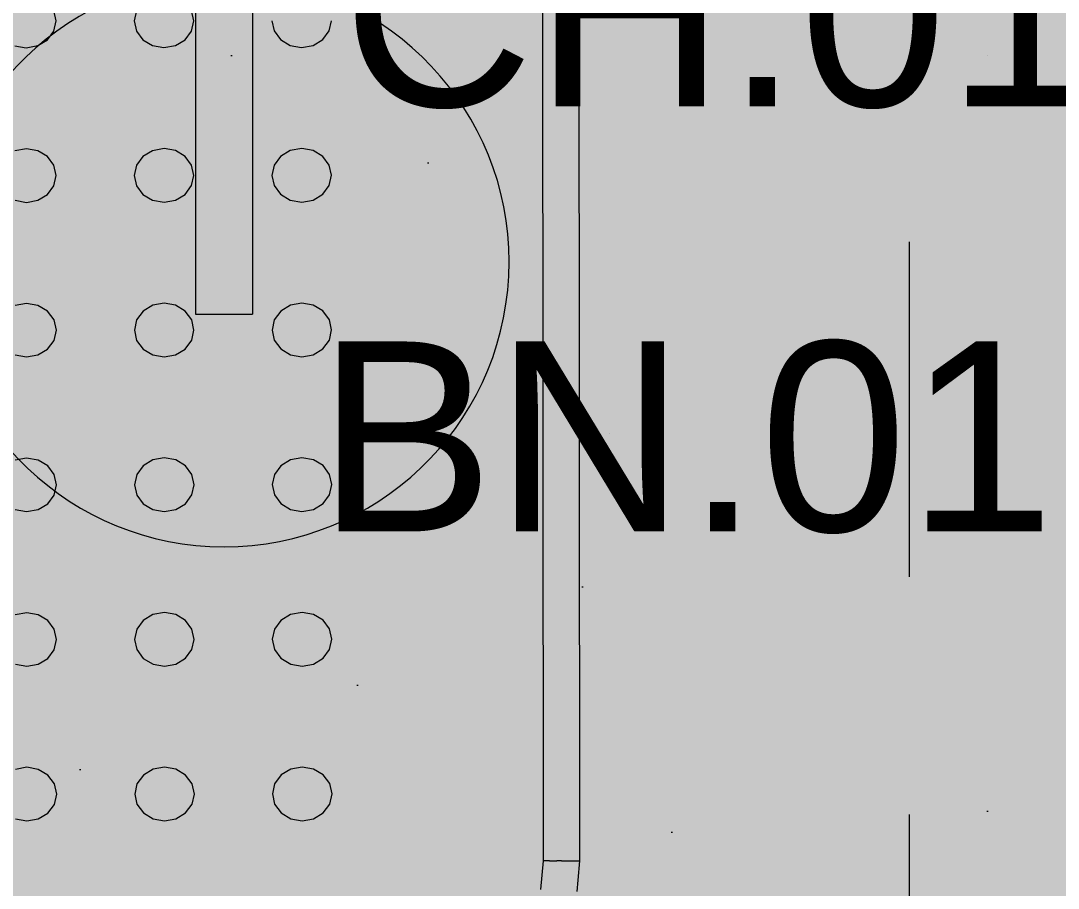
# Model space of a CAD drawing. Header units: metres. Extents: x -77 to 21.6, y -70.6 to -27.7.
# Drawn here: x -56.3566 to -55.9198, y -33.5265 to -33.1611 of the extents above; entities that cross this region are included whole.
import ezdxf

# ---------------------------------------------------------------- set-up
doc = ezdxf.new("R2010")
doc.units = ezdxf.units.M
doc.header["$MEASUREMENT"] = 0
doc.linetypes.add('Hidden Line (2)', pattern=[0.195611, 0.141111, -0.0545])
for name, color, linetype, lineweight, true_color in [('LAJES.EST_Caneta_No__18', 7, 'Continuous', 0, 0xdfdfdf), ('LAJES.EST_Caneta_No__254', 7, 'Continuous', 0, 0xd1c9ad), ('LOUCAS-METAIS.ARQ_Caneta_No__13', 7, 'Continuous', 0, 0xaaaaaa), ('LOUCAS-METAIS.ARQ_Caneta_No__18', 7, 'Continuous', 0, 0xdfdfdf)]:
    doc.layers.add(name, color=color, linetype=linetype, lineweight=lineweight, true_color=true_color)
for name, color, linetype, lineweight in [('LAJES.EST_Caneta_No__96', 252, 'Continuous', 0), ('LOUCAS-METAIS.ARQ_Caneta_No__96', 252, 'Continuous', 0), ('NOTAS BANCADAS_Caneta_No__99', 7, 'Continuous', 20), ('NOTAS-LAYOUT.EXEC_Caneta_No__96', 252, 'Continuous', 0)]:
    doc.layers.add(name, color=color, linetype=linetype, lineweight=lineweight)
doc.layers.add('LOUCAS-METAIS.ARQ', color=7, linetype='Continuous')
doc.layers.add('NOTAS BANCADAS', color=7, linetype='Continuous')
doc.styles.add('GENERATED_STYLE_1', font='arial.ttf')
pattern_1 = [(45, (0, 0.5), (-0.159099, 0.159099), [0, -0.15, 0, -0.225]), (110, (0.5, 0.5), (0.21143084, 0.07695453), [0, -0.11, 0, -0.19])]

# ---------------------------------------------------------------- blocks, each defined once
blk = doc.blocks.new('Label_5_6', base_point=(-56.12135, -33.2719))
at = {"layer": 'NOTAS BANCADAS_Caneta_No__99', "color": 7, "lineweight": 20, "insert": (-55.96389, -33.29622), "char_height": 0.08, "attachment_point": 2, "style": 'GENERATED_STYLE_1'}
blk.add_mtext('\\A1;{\\pqc;\\pt0,99;\\fArial|b0|i0|c0|p0;\\W1.000000;BN.01\\fArial|b0|i0|c0|p0;\\W1.000000;\\A1{\\H.66x;\\S^  ;}\\fArial|b0|i0|c0|p0;\\W1.000000;\\fArial|b0|i0|c0|p0;\\W1.000000;\\A1{\\H.66x;\\S^  ;}\\fArial|b0|i0|c0|p0;\\W1.000000;\\fArial|b0|i0|c0|p0;\\W1.000000;\\fArial|b0|i0|c0|p0;\\W1.000000;\\fArial|b0|i0|c0|p0;\\W1.000000;\\fArial|b0|i0|c0|p0;\\W1.000000;\\fArial|b0|i0|c0|p0;\\W1.000000;\\fArial|b0|i0|c0|p0;\\W1.000000;\\A1{\\H.66x;\\S^  ;}\\fArial|b0|i0|c0|p0;\\W1.000000;\\fArial|b0|i0|c0|p0;\\W1.000000;\\A1{\\H.66x;\\S^  ;}\\fArial|b0|i0|c0|p0;\\W1.000000;\\fArial|b0|i0|c0|p0;\\W1.000000;\\fArial|b0|i0|c0|p0;\\W1.000000;\\fArial|b0|i0|c0|p0;\\W1.000000;\\fArial|b0|i0|c0|p0;\\W1.000000;\\fArial|b0|i0|c0|p0;\\W1.000000;\\fArial|b0|i0|c0|p0;\\W1.000000;\\A1{\\H.66x;\\S^  ;}\\fArial|b0|i0|c0|p0;\\W1.000000;\\fArial|b0|i0|c0|p0;\\W1.000000;\\A1{\\H.66x;\\S^  ;}\\fArial|b0|i0|c0|p0;\\W1.000000;\\fArial|b0|i0|c0|p0;\\W1.000000;\\fArial|b0|i0|c0|p0;\\W1.000000;\\fArial|b0|i0|c0|p0;\\W1.000000;\\fArial|b0|i0|c0|p0;\\W1.000000;\\fArial|b0|i0|c0|p0;\\W1.000000;\\fArial|b0|i0|c0|p0;\\W1.000000;\\A1{\\H.66x;\\S^  ;}\\fArial|b0|i0|c0|p0;\\W1.000000;\\fArial|b0|i0|c0|p0;\\W1.000000;\\A1{\\H.66x;\\S^  ;}\\fArial|b0|i0|c0|p0;\\W1.000000;\\fArial|b0|i0|c0|p0;\\W1.000000;\\fArial|b0|i0|c0|p0;\\W1.000000;\\fArial|b0|i0|c0|p0;\\W1.000000;\\fArial|b0|i0|c0|p0;\\W1.000000;\\fArial|b0|i0|c0|p0;\\W1.000000;\\fArial|b0|i0|c0|p0;\\W1.000000;\\A1{\\H.66x;\\S^  ;}\\fArial|b0|i0|c0|p0;\\W1.000000;\\fArial|b0|i0|c0|p0;\\W1.000000;\\A1{\\H.66x;\\S^  ;}\\fArial|b0|i0|c0|p0;\\W1.000000;\\fArial|b0|i0|c0|p0;\\W1.000000;\\fArial|b0|i0|c0|p0;\\W1.000000;\\fArial|b0|i0|c0|p0;\\W1.000000;\\fArial|b0|i0|c0|p0;\\W1.000000;\\fArial|b0|i0|c0|p0;\\W1.000000;\\fArial|b0|i0|c0|p0;\\W1.000000;\\A1{\\H.66x;\\S^  ;}\\fArial|b0|i0|c0|p0;\\W1.000000;}', dxfattribs=at)
blk = doc.blocks.new('Label_6_6', base_point=(-56.11075, -33.09292))
at = {"layer": 'NOTAS BANCADAS_Caneta_No__99', "color": 7, "lineweight": 20, "insert": (-55.95025, -33.11724), "char_height": 0.08, "attachment_point": 2, "style": 'GENERATED_STYLE_1'}
blk.add_mtext('\\A1;{\\pqc;\\pt0,99;\\fArial|b0|i0|c0|p0;\\W1.000000;CH.01\\fArial|b0|i0|c0|p0;\\W1.000000;\\A1{\\H.66x;\\S^  ;}\\fArial|b0|i0|c0|p0;\\W1.000000;\\fArial|b0|i0|c0|p0;\\W1.000000;\\A1{\\H.66x;\\S^  ;}\\fArial|b0|i0|c0|p0;\\W1.000000;\\fArial|b0|i0|c0|p0;\\W1.000000;\\fArial|b0|i0|c0|p0;\\W1.000000;\\fArial|b0|i0|c0|p0;\\W1.000000;\\fArial|b0|i0|c0|p0;\\W1.000000;\\fArial|b0|i0|c0|p0;\\W1.000000;\\fArial|b0|i0|c0|p0;\\W1.000000;\\A1{\\H.66x;\\S^  ;}\\fArial|b0|i0|c0|p0;\\W1.000000;\\fArial|b0|i0|c0|p0;\\W1.000000;\\A1{\\H.66x;\\S^  ;}\\fArial|b0|i0|c0|p0;\\W1.000000;\\fArial|b0|i0|c0|p0;\\W1.000000;\\fArial|b0|i0|c0|p0;\\W1.000000;\\fArial|b0|i0|c0|p0;\\W1.000000;\\fArial|b0|i0|c0|p0;\\W1.000000;\\fArial|b0|i0|c0|p0;\\W1.000000;\\fArial|b0|i0|c0|p0;\\W1.000000;\\A1{\\H.66x;\\S^  ;}\\fArial|b0|i0|c0|p0;\\W1.000000;\\fArial|b0|i0|c0|p0;\\W1.000000;\\A1{\\H.66x;\\S^  ;}\\fArial|b0|i0|c0|p0;\\W1.000000;\\fArial|b0|i0|c0|p0;\\W1.000000;\\fArial|b0|i0|c0|p0;\\W1.000000;\\fArial|b0|i0|c0|p0;\\W1.000000;\\fArial|b0|i0|c0|p0;\\W1.000000;\\fArial|b0|i0|c0|p0;\\W1.000000;\\fArial|b0|i0|c0|p0;\\W1.000000;\\A1{\\H.66x;\\S^  ;}\\fArial|b0|i0|c0|p0;\\W1.000000;\\fArial|b0|i0|c0|p0;\\W1.000000;\\A1{\\H.66x;\\S^  ;}\\fArial|b0|i0|c0|p0;\\W1.000000;\\fArial|b0|i0|c0|p0;\\W1.000000;\\fArial|b0|i0|c0|p0;\\W1.000000;\\fArial|b0|i0|c0|p0;\\W1.000000;\\fArial|b0|i0|c0|p0;\\W1.000000;\\fArial|b0|i0|c0|p0;\\W1.000000;\\fArial|b0|i0|c0|p0;\\W1.000000;\\A1{\\H.66x;\\S^  ;}\\fArial|b0|i0|c0|p0;\\W1.000000;\\fArial|b0|i0|c0|p0;\\W1.000000;\\A1{\\H.66x;\\S^  ;}\\fArial|b0|i0|c0|p0;\\W1.000000;\\fArial|b0|i0|c0|p0;\\W1.000000;\\fArial|b0|i0|c0|p0;\\W1.000000;\\fArial|b0|i0|c0|p0;\\W1.000000;\\fArial|b0|i0|c0|p0;\\W1.000000;\\fArial|b0|i0|c0|p0;\\W1.000000;\\fArial|b0|i0|c0|p0;\\W1.000000;\\A1{\\H.66x;\\S^  ;}\\fArial|b0|i0|c0|p0;\\W1.000000;}', dxfattribs=at)
blk = doc.blocks.new('Blocks_Banco Perfurado_F03652PT(1)(1)')
at = {"layer": 'LOUCAS-METAIS.ARQ_Caneta_No__18', "linetype": 'Continuous', "lineweight": 0, "true_color": 0xdfdfdf}
for points in [[(0.23596, -0.26639), (0.32568, -0.06761), (0.23927, -0.21732)], [(0.23596, -0.26639), (0.32568, -0.35737), (0.32568, -0.06761)], [(0.23841, -0.21252), (0.23927, -0.21732), (0.32568, -0.06761)], [(-0.08727, -0.21252), (-0.08641, -0.21732), (-0.043, -0.21252)], [(-0.08641, -0.21732), (-0.04386, -0.21732), (-0.043, -0.21252)], [(-0.02214, -0.21252), (-0.02128, -0.21732), (0.02214, -0.21252)], [(-0.02128, -0.21732), (0.02128, -0.21732), (0.02214, -0.21252)], [(0.043, -0.21252), (0.04386, -0.21732), (0.08727, -0.21252)], [(0.04386, -0.21732), (0.08641, -0.21732), (0.08727, -0.21252)], [(0.10814, -0.21252), (0.109, -0.21732), (0.15241, -0.21252)], [(0.109, -0.21732), (0.15155, -0.21732), (0.15241, -0.21252)], [(0.17327, -0.21252), (0.17413, -0.21732), (0.21755, -0.21252)], [(0.17413, -0.21732), (0.21669, -0.21732), (0.21755, -0.21252)], [(-0.04386, -0.21732), (-0.08641, -0.21732), (-0.08727, -0.22213)], [(-0.043, -0.22213), (-0.04386, -0.21732), (-0.08727, -0.22213)], [(0.02128, -0.21732), (-0.02128, -0.21732), (-0.02214, -0.22213)], [(0.02214, -0.22213), (0.02128, -0.21732), (-0.02214, -0.22213)], [(0.08641, -0.21732), (0.04386, -0.21732), (0.043, -0.22213)], [(0.08727, -0.22213), (0.08641, -0.21732), (0.043, -0.22213)], [(0.15155, -0.21732), (0.109, -0.21732), (0.10814, -0.22213)], [(0.15241, -0.22213), (0.15155, -0.21732), (0.10814, -0.22213)], [(0.17327, -0.22213), (0.21999, -0.26639), (0.17413, -0.21732)], [(0.21999, -0.26639), (0.22366, -0.26367), (0.17413, -0.21732)], [(0.22366, -0.26367), (0.22798, -0.26272), (0.17413, -0.21732)], [(0.22798, -0.26272), (0.2323, -0.26367), (0.17413, -0.21732)], [(0.17413, -0.21732), (0.2323, -0.26367), (0.21755, -0.22213)], [(0.21755, -0.22213), (0.21669, -0.21732), (0.17413, -0.21732)], [(0.23927, -0.21732), (0.23841, -0.22213), (0.23596, -0.26639)], [(-0.10203, -0.26367), (-0.0977, -0.26272), (-0.15241, -0.22213)], [(-0.0977, -0.26272), (-0.09338, -0.26367), (-0.15241, -0.22213)], [(-0.09338, -0.26367), (-0.043, -0.27047), (-0.15241, -0.22213)], [(-0.10203, -0.22892), (-0.15241, -0.22213), (-0.043, -0.27047)], [(-0.04055, -0.26639), (-0.08727, -0.22213), (-0.08972, -0.2262)], [(-0.04055, -0.26639), (-0.03689, -0.26367), (-0.08727, -0.22213)], [(-0.03689, -0.26367), (-0.03257, -0.26272), (-0.08727, -0.22213)], [(-0.03257, -0.26272), (-0.02825, -0.26367), (-0.08727, -0.22213)], [(0.02214, -0.27047), (-0.08727, -0.22213), (-0.02825, -0.26367)], [(-0.08727, -0.22213), (0.02214, -0.27047), (-0.03689, -0.22892)], [(-0.03689, -0.22892), (-0.04055, -0.2262), (-0.08727, -0.22213)], [(-0.04055, -0.2262), (-0.043, -0.22213), (-0.08727, -0.22213)], [(-0.02214, -0.22213), (-0.02458, -0.2262), (0.02458, -0.26639)], [(0.02458, -0.26639), (0.02825, -0.26367), (-0.02214, -0.22213)], [(0.02825, -0.26367), (0.03257, -0.26272), (-0.02214, -0.22213)], [(0.03257, -0.26272), (0.03689, -0.26367), (-0.02214, -0.22213)], [(0.03689, -0.26367), (0.08727, -0.27047), (-0.02214, -0.22213)], [(0.02825, -0.22892), (-0.02214, -0.22213), (0.08727, -0.27047)], [(0.02825, -0.22892), (0.02458, -0.2262), (-0.02214, -0.22213)], [(0.02458, -0.2262), (0.02214, -0.22213), (-0.02214, -0.22213)], [(0.08972, -0.26639), (0.043, -0.22213), (0.04055, -0.2262)], [(0.08972, -0.26639), (0.09338, -0.26367), (0.043, -0.22213)], [(0.09338, -0.26367), (0.0977, -0.26272), (0.043, -0.22213)], [(0.0977, -0.26272), (0.10203, -0.26367), (0.043, -0.22213)], [(0.10203, -0.26367), (0.15241, -0.27047), (0.043, -0.22213)], [(0.09338, -0.22892), (0.043, -0.22213), (0.15241, -0.27047)], [(0.09338, -0.22892), (0.08972, -0.2262), (0.043, -0.22213)], [(0.08972, -0.2262), (0.08727, -0.22213), (0.043, -0.22213)], [(0.15486, -0.26639), (0.10814, -0.22213), (0.10569, -0.2262)], [(0.15486, -0.26639), (0.15852, -0.26367), (0.10814, -0.22213)], [(0.15852, -0.26367), (0.16284, -0.26272), (0.10814, -0.22213)], [(0.16284, -0.26272), (0.16716, -0.26367), (0.10814, -0.22213)], [(0.21755, -0.27047), (0.10814, -0.22213), (0.16716, -0.26367)], [(0.10814, -0.22213), (0.21755, -0.27047), (0.15852, -0.22892)], [(0.15852, -0.22892), (0.15486, -0.2262), (0.10814, -0.22213)], [(0.15486, -0.2262), (0.15241, -0.22213), (0.10814, -0.22213)], [(0.17082, -0.2262), (0.21999, -0.26639), (0.17327, -0.22213)], [(0.21999, -0.2262), (0.21755, -0.22213), (0.2323, -0.26367)], [(0.23841, -0.22213), (0.23596, -0.2262), (0.23596, -0.26639)], [(-0.08972, -0.2262), (-0.09338, -0.22892), (-0.043, -0.27047)], [(-0.043, -0.27047), (-0.04055, -0.26639), (-0.08972, -0.2262)], [(-0.02825, -0.22892), (0.02214, -0.27047), (-0.02458, -0.2262)], [(0.02458, -0.26639), (-0.02458, -0.2262), (0.02214, -0.27047)], [(0.04055, -0.2262), (0.03689, -0.22892), (0.08727, -0.27047)], [(0.08727, -0.27047), (0.08972, -0.26639), (0.04055, -0.2262)], [(0.10569, -0.2262), (0.10203, -0.22892), (0.15241, -0.27047)], [(0.15241, -0.27047), (0.15486, -0.26639), (0.10569, -0.2262)], [(0.16716, -0.22892), (0.21755, -0.27047), (0.17082, -0.2262)], [(0.21999, -0.26639), (0.17082, -0.2262), (0.21755, -0.27047)], [(0.22366, -0.22892), (0.21999, -0.2262), (0.2323, -0.26367)], [(0.23596, -0.2262), (0.2323, -0.22892), (0.23596, -0.26639)], [(-0.0977, -0.22988), (-0.10203, -0.22892), (-0.043, -0.27047)], [(-0.09338, -0.22892), (-0.0977, -0.22988), (-0.043, -0.27047)], [(-0.03257, -0.22988), (-0.03689, -0.22892), (0.02214, -0.27047)], [(-0.02825, -0.22892), (-0.03257, -0.22988), (0.02214, -0.27047)], [(0.03257, -0.22988), (0.02825, -0.22892), (0.08727, -0.27047)], [(0.03689, -0.22892), (0.03257, -0.22988), (0.08727, -0.27047)], [(0.0977, -0.22988), (0.09338, -0.22892), (0.15241, -0.27047)], [(0.10203, -0.22892), (0.0977, -0.22988), (0.15241, -0.27047)], [(0.16284, -0.22988), (0.15852, -0.22892), (0.21755, -0.27047)], [(0.16284, -0.22988), (0.21755, -0.27047), (0.16716, -0.22892)], [(0.22798, -0.22988), (0.22366, -0.22892), (0.2323, -0.26367)], [(0.2323, -0.22892), (0.22798, -0.22988), (0.23596, -0.26639)], [(0.22798, -0.22988), (0.2323, -0.26367), (0.23596, -0.26639)], [(-0.09338, -0.26367), (-0.08972, -0.26639), (-0.043, -0.27047)], [(-0.08972, -0.26639), (-0.08727, -0.27047), (-0.043, -0.27047)], [(-0.02825, -0.26367), (-0.02458, -0.26639), (0.02214, -0.27047)], [(0.02214, -0.27047), (-0.02458, -0.26639), (-0.02214, -0.27047)], [(0.03689, -0.26367), (0.04055, -0.26639), (0.08727, -0.27047)], [(0.04055, -0.26639), (0.043, -0.27047), (0.08727, -0.27047)], [(0.10203, -0.26367), (0.10569, -0.26639), (0.15241, -0.27047)], [(0.10569, -0.26639), (0.10814, -0.27047), (0.15241, -0.27047)], [(0.21755, -0.27047), (0.16716, -0.26367), (0.17082, -0.26639)], [(0.21755, -0.27047), (0.17082, -0.26639), (0.17327, -0.27047)], [(0.32568, -0.35737), (0.23596, -0.26639), (0.23841, -0.27047)], [(-0.08727, -0.27047), (-0.08641, -0.27527), (-0.043, -0.27047)], [(-0.08641, -0.27527), (-0.04386, -0.27527), (-0.043, -0.27047)], [(-0.02214, -0.27047), (-0.02128, -0.27527), (0.02214, -0.27047)], [(-0.02128, -0.27527), (0.02128, -0.27527), (0.02214, -0.27047)], [(0.043, -0.27047), (0.04386, -0.27527), (0.08727, -0.27047)], [(0.04386, -0.27527), (0.08641, -0.27527), (0.08727, -0.27047)], [(0.10814, -0.27047), (0.109, -0.27527), (0.15241, -0.27047)], [(0.109, -0.27527), (0.15155, -0.27527), (0.15241, -0.27047)], [(0.17327, -0.27047), (0.17413, -0.27527), (0.21755, -0.27047)], [(0.17413, -0.27527), (0.21669, -0.27527), (0.21755, -0.27047)], [(0.32568, -0.35737), (0.23841, -0.27047), (0.23927, -0.27527)], [(-0.04386, -0.27527), (-0.08641, -0.27527), (-0.08727, -0.28008)], [(-0.043, -0.28008), (-0.04386, -0.27527), (-0.08727, -0.28008)], [(0.02128, -0.27527), (-0.02128, -0.27527), (-0.02214, -0.28008)], [(0.02214, -0.28008), (0.02128, -0.27527), (-0.02214, -0.28008)], [(0.08641, -0.27527), (0.04386, -0.27527), (0.043, -0.28008)], [(0.08727, -0.28008), (0.08641, -0.27527), (0.043, -0.28008)], [(0.15155, -0.27527), (0.109, -0.27527), (0.10814, -0.28008)], [(0.15241, -0.28008), (0.15155, -0.27527), (0.10814, -0.28008)], [(0.21669, -0.27527), (0.17082, -0.28415), (0.21755, -0.32842)], [(0.17082, -0.28415), (0.21669, -0.27527), (0.17327, -0.28008)], [(0.17413, -0.27527), (0.17327, -0.28008), (0.21669, -0.27527)], [(0.21755, -0.32842), (0.21999, -0.32435), (0.21669, -0.27527)], [(0.21999, -0.32435), (0.22366, -0.32163), (0.21669, -0.27527)], [(0.21755, -0.28008), (0.21669, -0.27527), (0.22366, -0.32163)], [(0.23841, -0.28008), (0.32568, -0.35737), (0.23927, -0.27527)], [(-0.0977, -0.32067), (-0.09338, -0.32163), (-0.15241, -0.28008)], [(-0.09338, -0.32163), (-0.043, -0.32842), (-0.15241, -0.28008)], [(-0.10203, -0.28687), (-0.15241, -0.28008), (-0.043, -0.32842)], [(-0.04055, -0.32435), (-0.08727, -0.28008), (-0.08972, -0.28415)], [(-0.04055, -0.32435), (-0.03689, -0.32163), (-0.08727, -0.28008)], [(-0.03689, -0.32163), (-0.03257, -0.32067), (-0.08727, -0.28008)], [(-0.03257, -0.32067), (-0.02825, -0.32163), (-0.08727, -0.28008)], [(0.02214, -0.32842), (-0.08727, -0.28008), (-0.02825, -0.32163)], [(-0.03689, -0.28687), (-0.08727, -0.28008), (0.02214, -0.32842)], [(-0.03689, -0.28687), (-0.04055, -0.28415), (-0.08727, -0.28008)], [(-0.04055, -0.28415), (-0.043, -0.28008), (-0.08727, -0.28008)], [(-0.02214, -0.28008), (-0.02458, -0.28415), (0.02458, -0.32435)], [(0.02458, -0.32435), (0.02825, -0.32163), (-0.02214, -0.28008)], [(0.02825, -0.32163), (0.03257, -0.32067), (-0.02214, -0.28008)], [(0.03257, -0.32067), (0.03689, -0.32163), (-0.02214, -0.28008)], [(0.03689, -0.32163), (0.08727, -0.32842), (-0.02214, -0.28008)], [(0.02825, -0.28687), (-0.02214, -0.28008), (0.08727, -0.32842)], [(0.02825, -0.28687), (0.02458, -0.28415), (-0.02214, -0.28008)], [(0.02458, -0.28415), (0.02214, -0.28008), (-0.02214, -0.28008)], [(0.08972, -0.32435), (0.043, -0.28008), (0.04055, -0.28415)], [(0.08972, -0.32435), (0.09338, -0.32163), (0.043, -0.28008)], [(0.09338, -0.32163), (0.0977, -0.32067), (0.043, -0.28008)], [(0.0977, -0.32067), (0.10203, -0.32163), (0.043, -0.28008)], [(0.10203, -0.32163), (0.15241, -0.32842), (0.043, -0.28008)], [(0.09338, -0.28687), (0.043, -0.28008), (0.15241, -0.32842)], [(0.09338, -0.28687), (0.08972, -0.28415), (0.043, -0.28008)], [(0.08972, -0.28415), (0.08727, -0.28008), (0.043, -0.28008)], [(0.15486, -0.32435), (0.10814, -0.28008), (0.10569, -0.28415)], [(0.15486, -0.32435), (0.15852, -0.32163), (0.10814, -0.28008)], [(0.15852, -0.32163), (0.16284, -0.32067), (0.10814, -0.28008)], [(0.16284, -0.32067), (0.16716, -0.32163), (0.10814, -0.28008)], [(0.21755, -0.32842), (0.10814, -0.28008), (0.16716, -0.32163)], [(0.10814, -0.28008), (0.21755, -0.32842), (0.15852, -0.28687)], [(0.15852, -0.28687), (0.15486, -0.28415), (0.10814, -0.28008)], [(0.15486, -0.28415), (0.15241, -0.28008), (0.10814, -0.28008)], [(0.21999, -0.28415), (0.21755, -0.28008), (0.22366, -0.32163)], [(0.23596, -0.28415), (0.32568, -0.35737), (0.23841, -0.28008)], [(-0.0977, -0.28783), (-0.10203, -0.28687), (-0.043, -0.32842)], [(-0.09338, -0.28687), (-0.0977, -0.28783), (-0.043, -0.32842)], [(-0.08972, -0.28415), (-0.09338, -0.28687), (-0.043, -0.32842)], [(-0.043, -0.32842), (-0.04055, -0.32435), (-0.08972, -0.28415)], [(-0.03257, -0.28783), (-0.03689, -0.28687), (0.02214, -0.32842)], [(-0.02825, -0.28687), (-0.03257, -0.28783), (0.02214, -0.32842)], [(-0.02825, -0.28687), (0.02214, -0.32842), (-0.02458, -0.28415)], [(0.02458, -0.32435), (-0.02458, -0.28415), (0.02214, -0.32842)], [(0.03257, -0.28783), (0.02825, -0.28687), (0.08727, -0.32842)], [(0.03689, -0.28687), (0.03257, -0.28783), (0.08727, -0.32842)], [(0.04055, -0.28415), (0.03689, -0.28687), (0.08727, -0.32842)], [(0.08727, -0.32842), (0.08972, -0.32435), (0.04055, -0.28415)], [(0.0977, -0.28783), (0.09338, -0.28687), (0.15241, -0.32842)], [(0.10203, -0.28687), (0.0977, -0.28783), (0.15241, -0.32842)], [(0.10569, -0.28415), (0.10203, -0.28687), (0.15241, -0.32842)], [(0.15241, -0.32842), (0.15486, -0.32435), (0.10569, -0.28415)], [(0.15852, -0.28687), (0.21755, -0.32842), (0.16284, -0.28783)], [(0.16716, -0.28687), (0.16284, -0.28783), (0.21755, -0.32842)], [(0.17082, -0.28415), (0.16716, -0.28687), (0.21755, -0.32842)], [(0.22798, -0.32067), (0.22366, -0.28687), (0.21999, -0.28415)], [(0.22366, -0.32163), (0.22798, -0.32067), (0.21999, -0.28415)], [(0.22798, -0.32067), (0.2323, -0.32163), (0.22366, -0.28687)], [(0.22798, -0.28783), (0.22366, -0.28687), (0.2323, -0.32163)], [(0.2323, -0.28687), (0.22798, -0.28783), (0.2323, -0.32163)], [(0.2323, -0.32163), (0.32568, -0.35737), (0.23596, -0.28415)], [(0.23596, -0.28415), (0.2323, -0.28687), (0.2323, -0.32163)], [(-0.09338, -0.32163), (-0.08972, -0.32435), (-0.043, -0.32842)], [(-0.02825, -0.32163), (-0.02458, -0.32435), (0.02214, -0.32842)], [(0.03689, -0.32163), (0.04055, -0.32435), (0.08727, -0.32842)], [(0.10203, -0.32163), (0.10569, -0.32435), (0.15241, -0.32842)], [(0.16716, -0.32163), (0.17082, -0.32435), (0.21755, -0.32842)], [(0.2323, -0.32163), (0.23596, -0.32435), (0.32568, -0.35737)], [(-0.08972, -0.32435), (-0.08727, -0.32842), (-0.043, -0.32842)], [(0.02214, -0.32842), (-0.02458, -0.32435), (-0.02214, -0.32842)], [(0.04055, -0.32435), (0.043, -0.32842), (0.08727, -0.32842)], [(0.10569, -0.32435), (0.10814, -0.32842), (0.15241, -0.32842)], [(0.17082, -0.32435), (0.17327, -0.32842), (0.21755, -0.32842)], [(0.23596, -0.32435), (0.23841, -0.32842), (0.32568, -0.35737)], [(-0.08727, -0.32842), (-0.08641, -0.33323), (-0.043, -0.32842)], [(-0.08641, -0.33323), (-0.04386, -0.33323), (-0.043, -0.32842)], [(-0.02214, -0.32842), (-0.02128, -0.33323), (0.02214, -0.32842)], [(-0.02128, -0.33323), (0.02128, -0.33323), (0.02214, -0.32842)], [(0.043, -0.32842), (0.04386, -0.33323), (0.08727, -0.32842)], [(0.04386, -0.33323), (0.08641, -0.33323), (0.08727, -0.32842)], [(0.10814, -0.32842), (0.109, -0.33323), (0.15241, -0.32842)], [(0.109, -0.33323), (0.15155, -0.33323), (0.15241, -0.32842)], [(0.21755, -0.32842), (0.17327, -0.32842), (0.17413, -0.33323)], [(0.17413, -0.33323), (0.21669, -0.33323), (0.21755, -0.32842)], [(0.32568, -0.35737), (0.23841, -0.32842), (0.23927, -0.33323)], [(-0.04386, -0.33323), (-0.08641, -0.33323), (-0.08727, -0.33803)], [(-0.043, -0.33803), (-0.04386, -0.33323), (-0.08727, -0.33803)], [(0.02128, -0.33323), (-0.02128, -0.33323), (-0.02214, -0.33803)], [(0.02214, -0.33803), (0.02128, -0.33323), (-0.02214, -0.33803)], [(0.08641, -0.33323), (0.04386, -0.33323), (0.043, -0.33803)], [(0.08727, -0.33803), (0.08641, -0.33323), (0.043, -0.33803)], [(0.15155, -0.33323), (0.109, -0.33323), (0.10814, -0.33803)], [(0.15241, -0.33803), (0.15155, -0.33323), (0.10814, -0.33803)], [(0.17327, -0.33803), (0.21669, -0.33323), (0.17413, -0.33323)], [(0.21669, -0.33323), (0.17327, -0.33803), (0.21755, -0.33803)], [(0.23927, -0.33323), (0.23841, -0.33803), (0.32568, -0.35737)], [(-0.08727, -0.33803), (-0.08972, -0.3421), (0.2562, -0.43464)], [(-0.03689, -0.34483), (-0.08727, -0.33803), (0.2562, -0.43464)], [(-0.03689, -0.34483), (-0.04055, -0.3421), (-0.08727, -0.33803)], [(-0.04055, -0.3421), (-0.043, -0.33803), (-0.08727, -0.33803)], [(-0.02214, -0.33803), (-0.02458, -0.3421), (0.2562, -0.43464)], [(0.02825, -0.34483), (-0.02214, -0.33803), (0.2562, -0.43464)], [(0.02825, -0.34483), (0.02458, -0.3421), (-0.02214, -0.33803)], [(0.02458, -0.3421), (0.02214, -0.33803), (-0.02214, -0.33803)], [(0.04055, -0.3421), (0.2562, -0.43464), (0.043, -0.33803)], [(0.043, -0.33803), (0.2562, -0.43464), (0.09338, -0.34483)], [(0.09338, -0.34483), (0.08972, -0.3421), (0.043, -0.33803)], [(0.08972, -0.3421), (0.08727, -0.33803), (0.043, -0.33803)], [(0.10814, -0.33803), (0.10569, -0.3421), (0.29094, -0.42429)], [(0.15852, -0.34483), (0.10814, -0.33803), (0.29094, -0.42429)], [(0.15852, -0.34483), (0.15486, -0.3421), (0.10814, -0.33803)], [(0.15486, -0.3421), (0.15241, -0.33803), (0.10814, -0.33803)], [(0.17327, -0.33803), (0.17082, -0.3421), (0.30943, -0.40704)], [(0.22366, -0.34483), (0.17327, -0.33803), (0.30943, -0.40704)], [(0.21999, -0.3421), (0.17327, -0.33803), (0.22366, -0.34483)], [(0.21755, -0.33803), (0.17327, -0.33803), (0.21999, -0.3421)], [(0.23596, -0.3421), (0.32463, -0.37079), (0.23841, -0.33803)], [(0.32568, -0.35737), (0.23841, -0.33803), (0.32463, -0.37079)], [(-0.2562, -0.43464), (0.2562, -0.43464), (-0.09338, -0.34483)], [(-0.0977, -0.34578), (-0.2562, -0.43464), (-0.09338, -0.34483)], [(-0.08972, -0.3421), (-0.09338, -0.34483), (0.2562, -0.43464)], [(-0.03257, -0.34578), (-0.03689, -0.34483), (0.2562, -0.43464)], [(-0.02825, -0.34483), (-0.03257, -0.34578), (0.2562, -0.43464)], [(-0.02825, -0.34483), (0.2562, -0.43464), (-0.02458, -0.3421)], [(0.02825, -0.34483), (0.2562, -0.43464), (0.03257, -0.34578)], [(0.03689, -0.34483), (0.03257, -0.34578), (0.2562, -0.43464)], [(0.03689, -0.34483), (0.2562, -0.43464), (0.04055, -0.3421)], [(0.09338, -0.34483), (0.2562, -0.43464), (0.0977, -0.34578)], [(0.10203, -0.34483), (0.0977, -0.34578), (0.2562, -0.43464)], [(0.10203, -0.34483), (0.2562, -0.43464), (0.10569, -0.3421)], [(0.10569, -0.3421), (0.2562, -0.43464), (0.29094, -0.42429)], [(0.16284, -0.34578), (0.15852, -0.34483), (0.29094, -0.42429)], [(0.16284, -0.34578), (0.29094, -0.42429), (0.16716, -0.34483)], [(0.17082, -0.3421), (0.16716, -0.34483), (0.29094, -0.42429)], [(0.30943, -0.40704), (0.17082, -0.3421), (0.29094, -0.42429)], [(0.22366, -0.34483), (0.30943, -0.40704), (0.22798, -0.34578)], [(0.2323, -0.34483), (0.22798, -0.34578), (0.30943, -0.40704)], [(0.23596, -0.3421), (0.2323, -0.34483), (0.30943, -0.40704)], [(0.32463, -0.37079), (0.23596, -0.3421), (0.30943, -0.40704)], [(0.29094, -0.42429), (0.2562, -0.43464), (0.26827, -0.43347)], [(0.2562, -0.43464), (-0.2562, -0.43464), (0.2562, -0.43731)], [(-0.2562, -0.43464), (-0.2562, -0.43731), (0.2562, -0.43731)], [(0.26234, -0.43405), (0.2562, -0.43464), (0.26301, -0.43427)], [(0.2562, -0.43464), (0.26328, -0.43725), (0.26301, -0.43427)], [(0.26328, -0.43725), (0.2562, -0.43464), (0.2562, -0.43731)], [(0.26234, -0.43405), (0.26301, -0.43427), (0.26299, -0.43398)], [(0.26354, -0.43393), (0.26299, -0.43398), (0.26301, -0.43427)], [(0.26731, -0.43356), (0.26301, -0.43427), (0.26328, -0.43725), (0.26976, -0.43316), (0.26876, -0.43332), (0.26827, -0.43347)], [(0.26354, -0.43393), (0.26301, -0.43427), (0.26731, -0.43356)], [(0.26976, -0.43316), (0.26328, -0.43725), (0.27028, -0.4361)], [(0.26353, -0.44012), (0.27028, -0.4361), (0.26328, -0.43725)], [(0.26353, -0.44012), (0.27079, -0.43892), (0.27028, -0.4361)], [(-0.2562, -0.43762), (0.2562, -0.43762), (-0.2562, -0.43731)], [(-0.2562, -0.43731), (0.2562, -0.43762), (0.2562, -0.43731)], [(0.2562, -0.43762), (-0.2562, -0.44044), (0.2562, -0.44044)], [(-0.2562, -0.44044), (0.2562, -0.43762), (-0.2562, -0.43762)], [(0.2562, -0.44044), (-0.2562, -0.44044), (0.2562, -0.44232)], [(0.2562, -0.44232), (-0.2562, -0.44044), (-0.2562, -0.44232)], [(0.26328, -0.43725), (0.2562, -0.43762), (0.2562, -0.44044)], [(0.26328, -0.43725), (0.2562, -0.44044), (0.26353, -0.44012)], [(0.2562, -0.43731), (0.2562, -0.43762), (0.26328, -0.43725)], [(0.2562, -0.44044), (0.26377, -0.44276), (0.26353, -0.44012)], [(0.2562, -0.44044), (0.2562, -0.44232), (0.26377, -0.44276)], [(0.27079, -0.43892), (0.26353, -0.44012), (0.26377, -0.44276)], [(0.26377, -0.44276), (0.27125, -0.44153), (0.27079, -0.43892)], [(-0.2562, -0.44232), (-0.2562, -0.44309), (0.2562, -0.44309)], [(0.2562, -0.44232), (-0.2562, -0.44232), (0.2562, -0.44309)], [(0.2562, -0.44309), (-0.2562, -0.44539), (0.2562, -0.44539)], [(-0.2562, -0.44539), (0.2562, -0.44309), (-0.2562, -0.44309)], [(-0.2562, -0.44539), (0.2562, -0.44641), (0.2562, -0.44539)], [(-0.2562, -0.44641), (0.2562, -0.44641), (-0.2562, -0.44539)], [(0.2562, -0.44232), (0.2562, -0.44309), (0.26377, -0.44276)], [(0.26377, -0.44276), (0.2562, -0.44309), (0.2562, -0.44539)], [(0.26377, -0.44276), (0.2562, -0.44539), (0.26397, -0.44508)], [(0.2562, -0.44641), (0.26414, -0.44698), (0.26397, -0.44508)], [(0.26397, -0.44508), (0.2562, -0.44539), (0.2562, -0.44641)], [(0.26397, -0.44508), (0.27125, -0.44153), (0.26377, -0.44276)], [(0.26397, -0.44508), (0.27166, -0.44381), (0.27125, -0.44153)], [(0.26414, -0.44698), (0.27166, -0.44381), (0.26397, -0.44508)], [(0.26414, -0.44698), (0.272, -0.44568), (0.27166, -0.44381)], [(0.2562, -0.44724), (-0.2562, -0.44641), (-0.2562, -0.44724)], [(-0.2562, -0.44641), (0.2562, -0.44724), (0.2562, -0.44641)], [(0.2562, -0.44724), (-0.2562, -0.44874), (0.2562, -0.44874)], [(-0.2562, -0.44724), (-0.2562, -0.44874), (0.2562, -0.44724)], [(-0.2562, -0.44874), (0.2562, -0.44907), (0.2562, -0.44874)], [(-0.2562, -0.44907), (0.2562, -0.44907), (-0.2562, -0.44874)], [(-0.2562, -0.44948), (0.2562, -0.44948), (-0.2562, -0.44907)], [(-0.2562, -0.44907), (0.2562, -0.44948), (0.2562, -0.44907)], [(0.2562, -0.44948), (-0.2562, -0.45), (0.2562, -0.45)], [(-0.2562, -0.44948), (-0.2562, -0.45), (0.2562, -0.44948)], [(0.2562, -0.44641), (0.2562, -0.44724), (0.26414, -0.44698)], [(0.2562, -0.44874), (0.26414, -0.44698), (0.2562, -0.44724)], [(0.2562, -0.44874), (0.26426, -0.44839), (0.26414, -0.44698)], [(0.2562, -0.44907), (0.26434, -0.44926), (0.26426, -0.44839)], [(0.26426, -0.44839), (0.2562, -0.44874), (0.2562, -0.44907)], [(0.2562, -0.44907), (0.2562, -0.44948), (0.26434, -0.44926)], [(0.26434, -0.44926), (0.2562, -0.44948), (0.26435, -0.44929)], [(0.26435, -0.44929), (0.2562, -0.44948), (0.2562, -0.45)], [(0.272, -0.44568), (0.26414, -0.44698), (0.26426, -0.44839)], [(0.272, -0.44568), (0.26426, -0.44839), (0.27225, -0.44707)], [(0.26434, -0.44926), (0.27225, -0.44707), (0.26426, -0.44839)], [(0.26434, -0.44926), (0.2724, -0.44793), (0.27225, -0.44707)], [(0.2724, -0.44793), (0.26434, -0.44926), (0.26435, -0.44929)], [(0.26435, -0.44929), (0.26923, -0.44886), (0.2724, -0.44793)]]:
    blk.add_hatch(color=254, dxfattribs=at).paths.add_polyline_path(points)
at = {"layer": 'LOUCAS-METAIS.ARQ_Caneta_No__96', "color": 252, "linetype": 'Continuous', "lineweight": 0}
for p, q in [((-0.08727, -0.21252), (-0.08641, -0.21732)), ((-0.04386, -0.21732), (-0.043, -0.21252)), ((-0.02214, -0.21252), (-0.02128, -0.21732)), ((0.02128, -0.21732), (0.02214, -0.21252)), ((0.043, -0.21252), (0.04386, -0.21732)), ((0.08641, -0.21732), (0.08727, -0.21252)), ((0.10814, -0.21252), (0.109, -0.21732)), ((0.15155, -0.21732), (0.15241, -0.21252)), ((0.17327, -0.21252), (0.17413, -0.21732)), ((0.21669, -0.21732), (0.21755, -0.21252)), ((0.23841, -0.21252), (0.23927, -0.21732)), ((-0.08641, -0.21732), (-0.08727, -0.22213)), ((-0.043, -0.22213), (-0.04386, -0.21732)), ((-0.02128, -0.21732), (-0.02214, -0.22213)), ((0.02214, -0.22213), (0.02128, -0.21732)), ((0.04386, -0.21732), (0.043, -0.22213)), ((0.08727, -0.22213), (0.08641, -0.21732)), ((0.109, -0.21732), (0.10814, -0.22213)), ((0.15241, -0.22213), (0.15155, -0.21732)), ((0.17413, -0.21732), (0.17327, -0.22213)), ((0.21755, -0.22213), (0.21669, -0.21732)), ((0.23927, -0.21732), (0.23841, -0.22213)), ((-0.08727, -0.22213), (-0.08972, -0.2262)), ((-0.04055, -0.2262), (-0.043, -0.22213)), ((-0.02214, -0.22213), (-0.02458, -0.2262)), ((0.02458, -0.2262), (0.02214, -0.22213)), ((0.043, -0.22213), (0.04055, -0.2262)), ((0.08972, -0.2262), (0.08727, -0.22213)), ((0.10814, -0.22213), (0.10569, -0.2262)), ((0.15486, -0.2262), (0.15241, -0.22213)), ((0.17327, -0.22213), (0.17082, -0.2262)), ((0.21999, -0.2262), (0.21755, -0.22213)), ((0.23841, -0.22213), (0.23596, -0.2262)), ((-0.08972, -0.2262), (-0.09338, -0.22892)), ((-0.03689, -0.22892), (-0.04055, -0.2262)), ((-0.02458, -0.2262), (-0.02825, -0.22892)), ((0.02825, -0.22892), (0.02458, -0.2262)), ((0.04055, -0.2262), (0.03689, -0.22892)), ((0.09338, -0.22892), (0.08972, -0.2262)), ((0.10569, -0.2262), (0.10203, -0.22892)), ((0.15852, -0.22892), (0.15486, -0.2262)), ((0.17082, -0.2262), (0.16716, -0.22892)), ((0.22366, -0.22892), (0.21999, -0.2262)), ((0.23596, -0.2262), (0.2323, -0.22892)), ((-0.0977, -0.22988), (-0.10203, -0.22892)), ((-0.09338, -0.22892), (-0.0977, -0.22988)), ((-0.03257, -0.22988), (-0.03689, -0.22892)), ((-0.02825, -0.22892), (-0.03257, -0.22988)), ((0.03257, -0.22988), (0.02825, -0.22892)), ((0.03689, -0.22892), (0.03257, -0.22988)), ((0.0977, -0.22988), (0.09338, -0.22892)), ((0.10203, -0.22892), (0.0977, -0.22988)), ((0.16284, -0.22988), (0.15852, -0.22892)), ((0.16716, -0.22892), (0.16284, -0.22988)), ((0.22798, -0.22988), (0.22366, -0.22892)), ((0.2323, -0.22892), (0.22798, -0.22988)), ((-0.10203, -0.26367), (-0.0977, -0.26272)), ((-0.0977, -0.26272), (-0.09338, -0.26367)), ((-0.09338, -0.26367), (-0.08972, -0.26639)), ((-0.08972, -0.26639), (-0.08727, -0.27047)), ((-0.043, -0.27047), (-0.04055, -0.26639)), ((-0.04055, -0.26639), (-0.03689, -0.26367)), ((-0.03689, -0.26367), (-0.03257, -0.26272)), ((-0.03257, -0.26272), (-0.02825, -0.26367)), ((-0.02825, -0.26367), (-0.02458, -0.26639)), ((-0.02458, -0.26639), (-0.02214, -0.27047)), ((0.02214, -0.27047), (0.02458, -0.26639)), ((0.02458, -0.26639), (0.02825, -0.26367)), ((0.02825, -0.26367), (0.03257, -0.26272)), ((0.03257, -0.26272), (0.03689, -0.26367)), ((0.03689, -0.26367), (0.04055, -0.26639)), ((0.04055, -0.26639), (0.043, -0.27047)), ((0.08727, -0.27047), (0.08972, -0.26639)), ((0.08972, -0.26639), (0.09338, -0.26367)), ((0.09338, -0.26367), (0.0977, -0.26272)), ((0.0977, -0.26272), (0.10203, -0.26367)), ((0.10203, -0.26367), (0.10569, -0.26639)), ((0.10569, -0.26639), (0.10814, -0.27047)), ((0.15241, -0.27047), (0.15486, -0.26639)), ((0.15486, -0.26639), (0.15852, -0.26367)), ((0.15852, -0.26367), (0.16284, -0.26272)), ((0.16284, -0.26272), (0.16716, -0.26367)), ((0.16716, -0.26367), (0.17082, -0.26639)), ((0.17082, -0.26639), (0.17327, -0.27047)), ((0.21755, -0.27047), (0.21999, -0.26639)), ((0.21999, -0.26639), (0.22366, -0.26367)), ((0.22366, -0.26367), (0.22798, -0.26272)), ((0.22798, -0.26272), (0.2323, -0.26367)), ((0.2323, -0.26367), (0.23596, -0.26639)), ((0.23596, -0.26639), (0.23841, -0.27047)), ((-0.08727, -0.27047), (-0.08641, -0.27527)), ((-0.04386, -0.27527), (-0.043, -0.27047)), ((-0.02214, -0.27047), (-0.02128, -0.27527)), ((0.02128, -0.27527), (0.02214, -0.27047)), ((0.043, -0.27047), (0.04386, -0.27527)), ((0.08641, -0.27527), (0.08727, -0.27047)), ((0.10814, -0.27047), (0.109, -0.27527)), ((0.15155, -0.27527), (0.15241, -0.27047)), ((0.17327, -0.27047), (0.17413, -0.27527)), ((0.21669, -0.27527), (0.21755, -0.27047)), ((0.23841, -0.27047), (0.23927, -0.27527)), ((-0.08641, -0.27527), (-0.08727, -0.28008)), ((-0.043, -0.28008), (-0.04386, -0.27527)), ((-0.02128, -0.27527), (-0.02214, -0.28008)), ((0.02214, -0.28008), (0.02128, -0.27527)), ((0.04386, -0.27527), (0.043, -0.28008)), ((0.08727, -0.28008), (0.08641, -0.27527)), ((0.109, -0.27527), (0.10814, -0.28008)), ((0.15241, -0.28008), (0.15155, -0.27527)), ((0.17413, -0.27527), (0.17327, -0.28008)), ((0.21755, -0.28008), (0.21669, -0.27527)), ((0.23927, -0.27527), (0.23841, -0.28008)), ((-0.08727, -0.28008), (-0.08972, -0.28415)), ((-0.04055, -0.28415), (-0.043, -0.28008)), ((-0.02214, -0.28008), (-0.02458, -0.28415)), ((0.02458, -0.28415), (0.02214, -0.28008)), ((0.043, -0.28008), (0.04055, -0.28415)), ((0.08972, -0.28415), (0.08727, -0.28008)), ((0.10814, -0.28008), (0.10569, -0.28415)), ((0.15486, -0.28415), (0.15241, -0.28008)), ((0.17327, -0.28008), (0.17082, -0.28415)), ((0.21999, -0.28415), (0.21755, -0.28008)), ((0.23841, -0.28008), (0.23596, -0.28415)), ((-0.0977, -0.28783), (-0.10203, -0.28687)), ((-0.09338, -0.28687), (-0.0977, -0.28783)), ((-0.08972, -0.28415), (-0.09338, -0.28687)), ((-0.03689, -0.28687), (-0.04055, -0.28415)), ((-0.03257, -0.28783), (-0.03689, -0.28687)), ((-0.02825, -0.28687), (-0.03257, -0.28783)), ((-0.02458, -0.28415), (-0.02825, -0.28687)), ((0.02825, -0.28687), (0.02458, -0.28415)), ((0.03257, -0.28783), (0.02825, -0.28687)), ((0.03689, -0.28687), (0.03257, -0.28783)), ((0.04055, -0.28415), (0.03689, -0.28687)), ((0.09338, -0.28687), (0.08972, -0.28415)), ((0.0977, -0.28783), (0.09338, -0.28687)), ((0.10203, -0.28687), (0.0977, -0.28783)), ((0.10569, -0.28415), (0.10203, -0.28687)), ((0.15852, -0.28687), (0.15486, -0.28415)), ((0.16284, -0.28783), (0.15852, -0.28687)), ((0.16716, -0.28687), (0.16284, -0.28783)), ((0.17082, -0.28415), (0.16716, -0.28687)), ((0.22366, -0.28687), (0.21999, -0.28415)), ((0.22798, -0.28783), (0.22366, -0.28687)), ((0.2323, -0.28687), (0.22798, -0.28783)), ((0.23596, -0.28415), (0.2323, -0.28687)), ((-0.0977, -0.32067), (-0.09338, -0.32163)), ((-0.09338, -0.32163), (-0.08972, -0.32435)), ((-0.04055, -0.32435), (-0.03689, -0.32163)), ((-0.03689, -0.32163), (-0.03257, -0.32067)), ((-0.03257, -0.32067), (-0.02825, -0.32163)), ((-0.02825, -0.32163), (-0.02458, -0.32435)), ((0.02458, -0.32435), (0.02825, -0.32163)), ((0.02825, -0.32163), (0.03257, -0.32067)), ((0.03257, -0.32067), (0.03689, -0.32163)), ((0.03689, -0.32163), (0.04055, -0.32435)), ((0.08972, -0.32435), (0.09338, -0.32163)), ((0.09338, -0.32163), (0.0977, -0.32067)), ((0.0977, -0.32067), (0.10203, -0.32163)), ((0.10203, -0.32163), (0.10569, -0.32435)), ((0.15486, -0.32435), (0.15852, -0.32163)), ((0.15852, -0.32163), (0.16284, -0.32067)), ((0.16284, -0.32067), (0.16716, -0.32163)), ((0.16716, -0.32163), (0.17082, -0.32435)), ((0.21999, -0.32435), (0.22366, -0.32163)), ((0.22366, -0.32163), (0.22798, -0.32067)), ((0.22798, -0.32067), (0.2323, -0.32163)), ((0.2323, -0.32163), (0.23596, -0.32435)), ((-0.08972, -0.32435), (-0.08727, -0.32842)), ((-0.043, -0.32842), (-0.04055, -0.32435)), ((-0.02458, -0.32435), (-0.02214, -0.32842)), ((0.02214, -0.32842), (0.02458, -0.32435)), ((0.04055, -0.32435), (0.043, -0.32842)), ((0.08727, -0.32842), (0.08972, -0.32435)), ((0.10569, -0.32435), (0.10814, -0.32842)), ((0.15241, -0.32842), (0.15486, -0.32435)), ((0.17082, -0.32435), (0.17327, -0.32842)), ((0.21755, -0.32842), (0.21999, -0.32435)), ((0.23596, -0.32435), (0.23841, -0.32842)), ((-0.08727, -0.32842), (-0.08641, -0.33323)), ((-0.04386, -0.33323), (-0.043, -0.32842)), ((-0.02214, -0.32842), (-0.02128, -0.33323)), ((0.02128, -0.33323), (0.02214, -0.32842)), ((0.043, -0.32842), (0.04386, -0.33323)), ((0.08641, -0.33323), (0.08727, -0.32842)), ((0.10814, -0.32842), (0.109, -0.33323)), ((0.15155, -0.33323), (0.15241, -0.32842)), ((0.17327, -0.32842), (0.17413, -0.33323)), ((0.21669, -0.33323), (0.21755, -0.32842)), ((0.23841, -0.32842), (0.23927, -0.33323)), ((-0.08641, -0.33323), (-0.08727, -0.33803)), ((-0.043, -0.33803), (-0.04386, -0.33323)), ((-0.02128, -0.33323), (-0.02214, -0.33803)), ((0.02214, -0.33803), (0.02128, -0.33323)), ((0.04386, -0.33323), (0.043, -0.33803)), ((0.08727, -0.33803), (0.08641, -0.33323)), ((0.109, -0.33323), (0.10814, -0.33803)), ((0.15241, -0.33803), (0.15155, -0.33323)), ((0.17413, -0.33323), (0.17327, -0.33803)), ((0.21755, -0.33803), (0.21669, -0.33323)), ((0.23927, -0.33323), (0.23841, -0.33803)), ((-0.08727, -0.33803), (-0.08972, -0.3421)), ((-0.04055, -0.3421), (-0.043, -0.33803)), ((-0.02214, -0.33803), (-0.02458, -0.3421)), ((0.02458, -0.3421), (0.02214, -0.33803)), ((0.043, -0.33803), (0.04055, -0.3421)), ((0.08972, -0.3421), (0.08727, -0.33803)), ((0.10814, -0.33803), (0.10569, -0.3421)), ((0.15486, -0.3421), (0.15241, -0.33803)), ((0.17327, -0.33803), (0.17082, -0.3421)), ((0.21999, -0.3421), (0.21755, -0.33803)), ((0.23841, -0.33803), (0.23596, -0.3421)), ((-0.09338, -0.34483), (-0.0977, -0.34578)), ((-0.08972, -0.3421), (-0.09338, -0.34483)), ((-0.03689, -0.34483), (-0.04055, -0.3421)), ((-0.03257, -0.34578), (-0.03689, -0.34483)), ((-0.02825, -0.34483), (-0.03257, -0.34578)), ((-0.02458, -0.3421), (-0.02825, -0.34483)), ((0.02825, -0.34483), (0.02458, -0.3421)), ((0.03257, -0.34578), (0.02825, -0.34483)), ((0.03689, -0.34483), (0.03257, -0.34578)), ((0.04055, -0.3421), (0.03689, -0.34483)), ((0.09338, -0.34483), (0.08972, -0.3421)), ((0.0977, -0.34578), (0.09338, -0.34483)), ((0.10203, -0.34483), (0.0977, -0.34578)), ((0.10569, -0.3421), (0.10203, -0.34483)), ((0.15852, -0.34483), (0.15486, -0.3421)), ((0.16284, -0.34578), (0.15852, -0.34483)), ((0.16716, -0.34483), (0.16284, -0.34578)), ((0.17082, -0.3421), (0.16716, -0.34483)), ((0.22366, -0.34483), (0.21999, -0.3421)), ((0.22798, -0.34578), (0.22366, -0.34483)), ((0.2323, -0.34483), (0.22798, -0.34578)), ((0.23596, -0.3421), (0.2323, -0.34483)), ((-0.2562, -0.43464), (0.2562, -0.43464)), ((0.2562, -0.43464), (0.26827, -0.43347)), ((0.2562, -0.43731), (0.2562, -0.43464)), ((0.2562, -0.43731), (0.2562, -0.43762)), ((0.2562, -0.43762), (0.2562, -0.44044)), ((0.2562, -0.44232), (0.2562, -0.44044)), ((0.2562, -0.44232), (0.2562, -0.44309)), ((0.2562, -0.44309), (0.2562, -0.44539)), ((0.2562, -0.44539), (0.2562, -0.44641)), ((0.2562, -0.44641), (0.2562, -0.44724)), ((0.2562, -0.44724), (0.2562, -0.44874)), ((0.2562, -0.44874), (0.2562, -0.44907)), ((0.2562, -0.44907), (0.2562, -0.44948)), ((0.2562, -0.45), (0.26435, -0.44929)), ((0.2562, -0.44948), (0.2562, -0.45)), ((0.26435, -0.44929), (0.26923, -0.44886)), ((-0.2562, -0.45), (0.2562, -0.45))]:
    blk.add_line(p, q, dxfattribs=at)
blk = doc.blocks.new('Shower Kit 26')
at = {"layer": 'LOUCAS-METAIS.ARQ_Caneta_No__13', "color": 253, "linetype": 'Continuous', "lineweight": 0, "true_color": 0xaaaaaa}
for p, q in [((-0.012, -0.3436), (-0.012, -0.485)), ((0.012, -0.3436), (0.012, -0.485)), ((-0.012, -0.485), (0.012, -0.485))]:
    blk.add_line(p, q, dxfattribs=at)
at = {"layer": 'LOUCAS-METAIS.ARQ_Caneta_No__13', "color": 253, "linetype": 'Continuous', "lineweight": 0, "true_color": 0xaaaaaa, "flags": 128}
blk.add_lwpolyline([(-0.012, -0.3436, 19.949874), (0.012, -0.3436)], format="xyb", dxfattribs=at)

msp = doc.modelspace()

# ---------------------------------------------------------------- hatches: boundary and pattern name
at = {"layer": 'LAJES.EST_Caneta_No__18', "linetype": 'Continuous', "lineweight": 0, "true_color": 0xdfdfdf}
h = msp.add_hatch(dxfattribs=at)
h.set_pattern_fill('Piso_Externo__0006', color=254, style=0, pattern_type=2)
h.set_pattern_definition([(45, (0, 0.6), (-0.1909188, 0.1909188), [0, -0.18, 0, -0.27]), (110, (0.6, 0.6), (0.253717, 0.09234544), [0, -0.132, 0, -0.228])])
h.paths.add_polyline_path([(-76.51398, -65.10157), (-73.81398, -65.10157, -0.414214), (-75.81398, -67.10157), (-66.81403, -67.10157, -0.414214), (-68.81403, -65.10157), (-68.81403, -62.30096), (-68.81403, -45.40018, -0.414214), (-66.51403, -43.10018), (-65.91401, -43.10018), (-65.91401, -42.30018), (-66.51403, -42.30018), (-66.51403, -38.20408), (-65.11401, -38.20408), (-65.11401, -36.70375), (-66.51403, -36.70375), (-66.51403, -32.59969), (-65.11401, -32.59969), (-56.71403, -32.59969), (-53.81403, -32.59969), (-44.01403, -32.59969), (-44.01403, -42.30018), (-53.81403, -42.30018), (-53.81403, -47.10018), (-44.01403, -47.10018), (-44.01403, -50.85157), (-45.6136, -50.85157), (-45.6136, -52.35057), (-44.01403, -52.35057), (-44.01403, -60.30057), (-48.91633, -60.30057), (-48.91633, -61.10057), (-44.36091, -61.10057), (-44.36091, -67.10157), (-44.01403, -67.10157), (-41.51403, -67.10157), (-41.51403, -28.10157), (-41.71403, -28.10157), (-41.71403, -60.30057), (-43.014, -60.30057), (-43.014, -30.00157), (-66.51403, -30.00157), (-66.51403, -28.10157), (-76.51398, -28.10157)])
h.paths.add_polyline_path([(-73.81398, -45.10157), (-76.31398, -45.10157), (-76.31398, -43.08918), (-75.79838, -43.09079, -0.414214), (-73.81393, -45.08759)], flags=0)
h.paths.add_polyline_path([(-73.81398, -45.58461, -0.009328), (-73.81398, -45.66043)], flags=0)
h.paths.add_polyline_path([(-52.81403, -46.30018), (-52.81403, -43.10018), (-44.01403, -43.10018), (-44.01403, -46.30018)], flags=0)
h.paths.add_polyline_path([(-67.71403, -34.09997), (-76.31398, -34.09997), (-76.31398, -32.59969), (-67.71403, -32.59969)], flags=0)
at = {"layer": 'LAJES.EST_Caneta_No__254', "linetype": 'Continuous', "lineweight": 0, "true_color": 0xd1c9ad}
h = msp.add_hatch(dxfattribs=at)
h.set_pattern_fill('Haie_OD_0006', color=9, style=0, pattern_type=2)
h.set_pattern_definition(pattern_1)
h.paths.add_polyline_path([(-65.11401, -47.10018), (-66.51403, -47.10018), (-66.51403, -60.30057), (-56.51403, -60.30057), (-44.01403, -60.30057), (-44.01403, -56.60057), (-50.5957, -56.60057), (-50.5957, -54.2479), (-52.61571, -54.2479), (-52.61571, -52.55057), (-50.5957, -52.55057), (-45.6136, -52.55057), (-45.6136, -50.85157), (-44.01403, -50.85157), (-44.01403, -47.10018), (-53.81403, -47.10018), (-53.81403, -42.30018), (-44.01403, -42.30018), (-44.01403, -37.10018), (-51.17403, -37.10018), (-51.17403, -32.59969), (-53.81403, -32.59969), (-56.71403, -32.59969), (-58.76371, -32.59969), (-58.76371, -34.90375), (-63.46397, -34.90375), (-63.46397, -36.50375), (-65.11403, -36.50375), (-65.11403, -38.40369), (-63.46397, -38.40369), (-63.46397, -42.10018), (-65.11401, -42.10018), (-65.11401, -42.30018)])
h.paths.add_polyline_path([(-60.55956, -42.10018), (-60.55956, -38.40369), (-58.86371, -38.40369), (-58.86371, -42.10018)], flags=0)
h.paths.add_polyline_path([(-59.06403, -48.70009), (-59.06403, -47.30018), (-56.71403, -47.30018), (-56.71403, -48.70009)], flags=0)
at = {"layer": 'LAJES.EST_Caneta_No__96', "linetype": 'Continuous', "lineweight": 0}
h = msp.add_hatch(dxfattribs=at)
h.set_pattern_fill('Haie_OD_0006', color=252, style=0, pattern_type=2)
h.set_pattern_definition(pattern_1)
h.paths.add_polyline_path([(-56.57403, -34.89969), (-54.47403, -34.89969), (-54.47403, -32.79969), (-56.57403, -32.79969)])

# ---------------------------------------------------------------- linework, layer by layer
at = {"layer": 'NOTAS-LAYOUT.EXEC_Caneta_No__96', "color": 252, "linetype": 'Hidden Line (2)', "lineweight": 0}
msp.add_lwpolyline([(-55.98241, -32.91874), (-55.18241, -32.91874), (-55.18241, -34.11874), (-55.98241, -34.11874)], close=True, dxfattribs=at)
msp.add_circle((-55.47687, -34.14515), 0.75, dxfattribs=at)

# ---------------------------------------------------------------- block references
at = {"layer": 'LOUCAS-METAIS.ARQ', "color": 252, "linetype": 'Continuous', "lineweight": 0}
msp.add_blockref('Shower Kit 26', (-56.271, -32.79969), dxfattribs=at)
at = {"layer": 'LOUCAS-METAIS.ARQ_Caneta_No__96', "color": 252, "linetype": 'Continuous', "lineweight": 0, "xscale": -1, "rotation": 90.04346436627229}
msp.add_blockref('Blocks_Banco Perfurado_F03652PT(1)(1)', (-56.57152, -33.25907), dxfattribs=at)
at = {"layer": 'NOTAS BANCADAS', "color": 251, "linetype": 'Continuous', "lineweight": 5, "true_color": 0x6b6b6b}
for name, p in [('Label_6_6', (-56.11075, -33.09292)), ('Label_5_6', (-56.12135, -33.2719))]:
    msp.add_blockref(name, p, dxfattribs=at)

doc.saveas('drawing.dxf')
